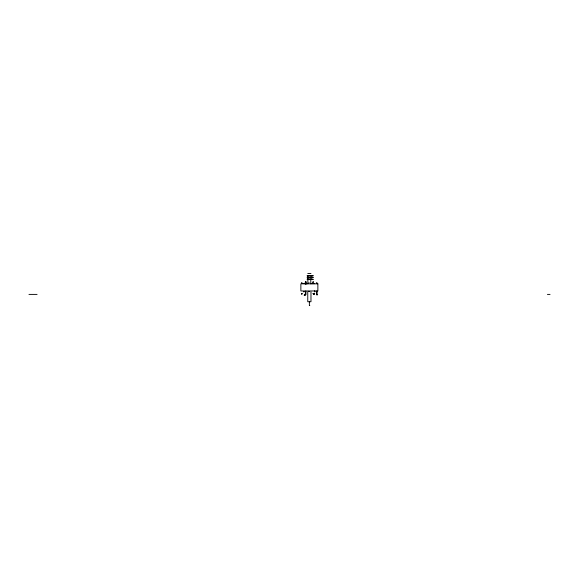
<?xml version="1.0" encoding="UTF-8"?>
<svg xmlns="http://www.w3.org/2000/svg" width="579" height="579" viewBox="0 0 579 579"><rect width="100%" height="100%" fill="white"/><g stroke="black" fill="none" stroke-linecap="round" stroke-linejoin="round"><path stroke-width="0.87" d="M314.708 283.645L310.778 283.645M305.336 283.992C304.684 281.488 306.942 280.301 305.936 284.332M305.936 281.734L305.336 282.212M307.869 283.5L307.89 275.995M314.708 290.976L314.31 290.926M305.929 282.632L305.43 282.06M316.626 282.813L316.923 283.269L316.916 282.697M310.749 283.457L310.778 283.84L310.778 279.592M314.766 291.526L314.614 291.917L314.947 291.526M307.76 273.433L310.974 273.433M307.174 275.51L312.153 275.51M312.19 275.756L313.594 275.756M307.174 275.995L312.153 276.002M307.174 277.312L312.153 277.312L312.19 277.797M312.19 277.551L313.594 277.551M307.174 277.79L312.153 277.797M307.174 279.107L312.153 279.107L312.153 279.592L307.174 279.592M312.19 279.353L313.594 279.353M308.773 282.805L309.251 282.805M312.812 283.471L313.391 283.471M303.635 283.645L304.113 283.645M304.221 283.645L308.057 283.674M301.608 293.481L302.187 293.481M312.812 293.481L313.413 293.481M314.361 293.814L313.471 293.994M301.384 293.9L302.231 293.9L301.384 294.081M313.369 293.994L314.687 293.814L314.296 293.994M313.369 294.175L314.165 293.994M28.95 294.4L37.092 294.4M547.416 294.4L550.05 294.4M304.344 294.776L305.162 294.776L304.344 294.957M316.814 294.856L317.661 294.675L316.554 294.675L316.539 291.092M305.039 295.254L304.149 295.254L305.039 295.435M309.823 305.567L309.367 305.567L309.367 301.731M308.802 291.273L309.258 291.678L308.897 291.338M313.196 282.574L312.971 282.371M317.14 291.071L317.14 294.675M312.19 275.51L312.19 276.002M311.56 275.51L311.56 276.002M311.538 277.312L311.56 277.797M311.531 279.107L311.531 279.592M310.974 291.852L310.974 301.731L307.76 301.731L307.76 291.852M310.366 275.51L310.366 275.995M310.366 277.312L310.366 277.79M310.366 279.107L310.366 279.592M305.936 291.223L305.936 294.675L305.35 294.675L305.336 291.114M303.635 291.802L304.105 291.555L303.657 291.751M301.608 282.878L302.158 283.174L301.608 282.878M312.812 282.212L313.391 281.676L312.841 282.154M317.871 283.833L300.87 283.833L300.87 290.969L317.871 290.969L317.871 283.833"/></g></svg>
